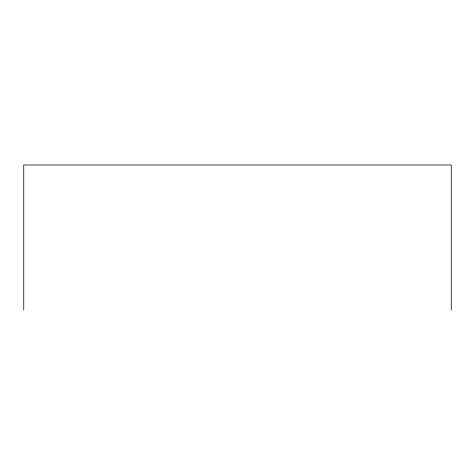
<?xml version="1.0" encoding="UTF-8"?>
<svg xmlns="http://www.w3.org/2000/svg" width="475" height="475" viewBox="0 0 475 475"><rect width="100%" height="100%" fill="white"/><g stroke="black" fill="none" stroke-linecap="round" stroke-linejoin="round"><path stroke-width="0.71" d="M451.25 310.021L451.25 164.979L23.75 164.979L23.75 310.021"/></g></svg>
